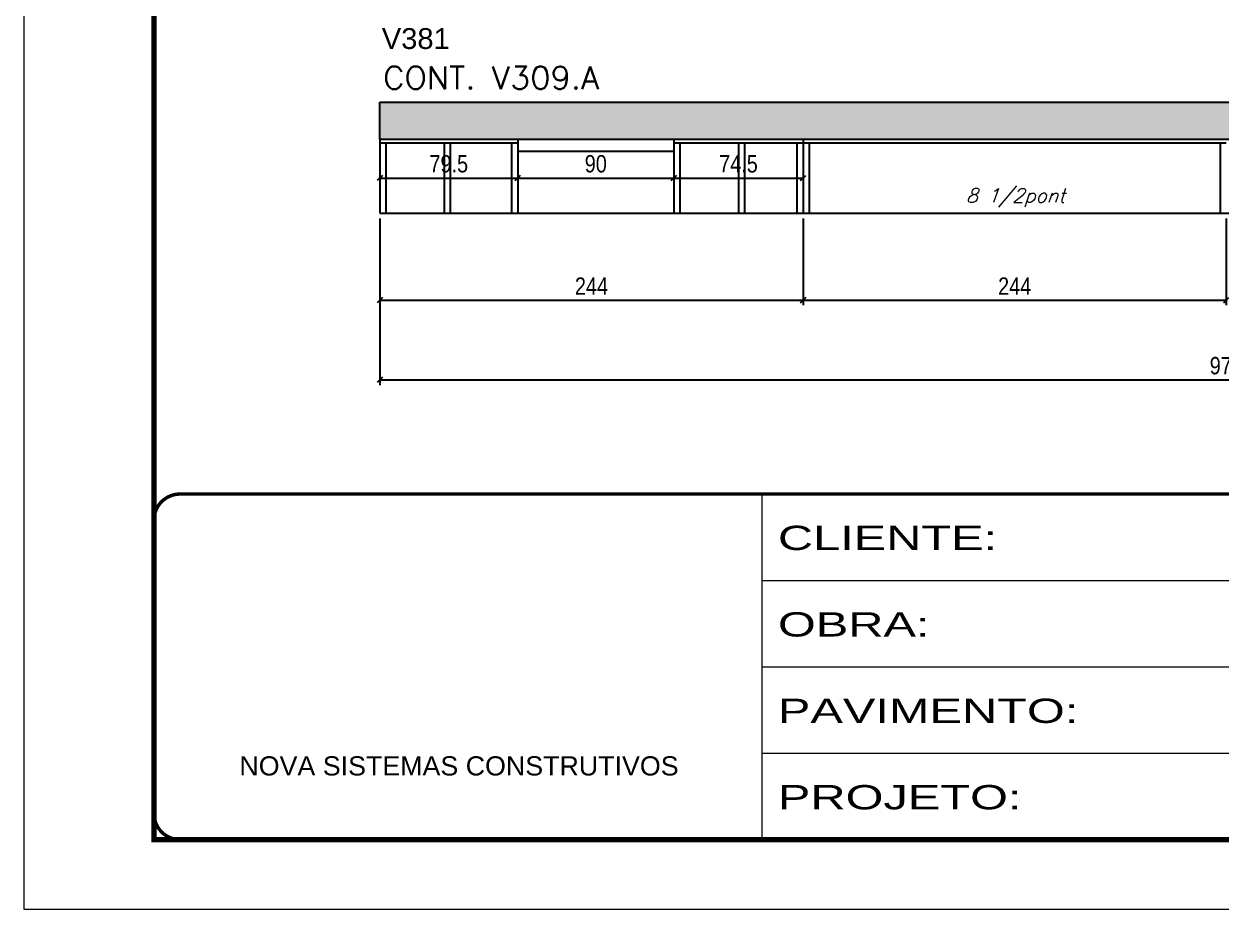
# Model space of a CAD drawing. Extents: x 137137 to 143418, y 10464 to 34486.
# Drawn here: x 141906 to 142596, y 26544 to 27055 of the extents above; entities that cross this region are included whole.
import ezdxf

# ---------------------------------------------------------------- set-up
doc = ezdxf.new("R2010")
doc.units = 0
doc.linetypes.add('CONTINUO', pattern=[0])
doc.linetypes.add('DASHED', pattern=[0.75, 0.5, -0.25])
for name, color, linetype in [('5', 5, 'Continuous'), ('COTA', 241, 'Continuous'), ('Painéis', 200, 'Continuous'), ('SARR_2.2x7', 40, 'Continuous'), ('SARR_3.5x7', 81, 'Continuous'), ('texto', 7, 'Continuous')]:
    doc.layers.add(name, color=color, linetype=linetype)
for name, color, linetype, lineweight in [('Folhas', 255, 'Continuous', 9), ('SARRAFO DE PRESSAO', 251, 'DASHED', 9), ('Texto Seção', 7, 'Continuous', 15)]:
    doc.layers.add(name, color=color, linetype=linetype, lineweight=lineweight)
doc.styles.add('ARIAL', font='arial.ttf')
doc.styles.add('COTA TECNICA', font='techl___.ttf', dxfattribs={"height": 10})
doc.styles.add('REGUA-120', font='ROMANS.shx', dxfattribs={"height": 15})
doc.styles.add('Romans', font='romans.shx')
doc.styles.get("Standard").update_dxf_attribs({"font": 'arial.ttf'})
doc.styles.add('Tecnologia', font='')
doc.styles.get('Tecnologia').set_extended_font_data('Forgotten Futurist')
doc.dimstyles.new('PAINEL', dxfattribs={"dimtxt": 10, "dimasz": 3, "dimexe": 3, "dimexo": 3, "dimgap": 3, "dimtad": 1, "dimdec": 1, "dimzin": 12, "dimdsep": 46, "dimtxsty": 'COTA TECNICA', "dimblk1": 'OBLIQUE', "dimblk2": 'OBLIQUE', "dimsah": 1, "dimcen": 0.9, "dimclrd": 4, "dimclre": 4, "dimclrt": 240, "dimadec": 1, "dimazin": 3, "dimtfac": 1, "dimtdec": 1, "dimtmove": 0, "dimatfit": 3, "dimfxl": 1, "dimtolj": 1, "dimtzin": 12, "dimarcsym": 0})

# ---------------------------------------------------------------- blocks, each defined once
blk = doc.blocks.new('9999999999')
at = {"color": 30, "linetype": 'CONTINUO'}
for p, q in [((98564.56, 34230.21), (98564.56, 34429.45)), ((98564.56, 34379.64), (99583.98, 34379.64)), ((98564.56, 34329.83), (99487.98, 34329.83)), ((98564.56, 34280.02), (99487.98, 34280.02))]:
    blk.add_line(p, q, dxfattribs=at)
at = {"color": 30, "linetype": 'CONTINUO', "const_width": 2}
blk.add_lwpolyline([(99583.98, 34230.21), (99583.98, 34414.45, 0.414214), (99568.98, 34429.45), (98228.98, 34429.45, 0.414214), (98213.98, 34414.45), (98213.98, 34245.21, 0.414214), (98228.98, 34230.21), (99583.98, 34230.21)], format="xyb", dxfattribs=at)
at = {"layer": 'Folhas'}
blk.add_lwpolyline([(98138.98, 34190.21), (99623.98, 34190.21), (99623.98, 35240.21), (98138.98, 35240.21)], close=True, dxfattribs=at)
at = {"layer": 'Folhas', "color": 30, "const_width": 3}
blk.add_lwpolyline([(98213.98, 34230.21), (99583.98, 34230.21), (99583.98, 35200.21), (98213.98, 35200.21)], close=True, dxfattribs=at)
at = {"color": 7, "linetype": 'Continuous', "ltscale": 5, "style": 'ARIAL'}
blk.add_text('NOVA SISTEMAS CONSTRUTIVOS', height=11.0592, dxfattribs=at).set_placement((98263.19, 34267.21))
at = {"layer": 'Folhas', "color": 7, "style": 'Tecnologia', "width": 1.5}
for s, p in [('CLIENTE:', (98573.65, 34397.17)), ('OBRA:', (98573.65, 34347.31)), ('PAVIMENTO:', (98573.65, 34297.5)), ('PROJETO:', (98573.65, 34247.69))]:
    blk.add_text(s, height=14, dxfattribs=at).set_placement(p)
blk = doc.blocks.new('_Oblique')
at = {"color": 0, "linetype": 'ByBlock', "lineweight": -2}
blk.add_line((-0.5, -0.5), (0.5, 0.5), dxfattribs=at)
blk = doc.blocks.new('*D1189')
at = {"layer": 'COTA', "color": 4, "lineweight": -2, "ltscale": 25, "transparency": 16777216}
for p, q in [((142110.96, 26942.42), (142110.96, 26892.36)), ((142354.96, 26942.42), (142354.96, 26892.36)), ((142110.96, 26895.36), (142354.96, 26895.36))]:
    blk.add_line(p, q, dxfattribs=at)
at = {"layer": 'Defpoints', "color": 0, "ltscale": 25, "transparency": 16777216}
for p in [(142110.96, 26945.42), (142354.96, 26945.42), (142354.96, 26895.36)]:
    blk.add_point(p, dxfattribs=at)
at = {"layer": 'COTA', "color": 4, "lineweight": -2, "ltscale": 25, "transparency": 16777216, "xscale": 3, "yscale": 3, "zscale": 3, "rotation": 180}
blk.add_blockref('_Oblique', (142110.96, 26895.36), dxfattribs=at)
at = {"layer": 'COTA', "color": 4, "lineweight": -2, "ltscale": 25, "transparency": 16777216, "xscale": 3, "yscale": 3, "zscale": 3}
blk.add_blockref('_Oblique', (142354.96, 26895.36), dxfattribs=at)
at = {"layer": 'COTA', "color": 240, "ltscale": 25, "transparency": 16777216, "insert": (142232.96, 26903.43), "char_height": 10, "attachment_point": 5, "style": 'COTA TECNICA'}
blk.add_mtext('\\A1;244', dxfattribs=at)
blk = doc.blocks.new('*D1190')
at = {"layer": 'COTA', "color": 4, "lineweight": -2, "ltscale": 25, "transparency": 16777216}
for p, q in [((142354.96, 26942.42), (142354.96, 26892.36)), ((142598.96, 26942.42), (142598.96, 26892.36)), ((142354.96, 26895.36), (142598.96, 26895.36))]:
    blk.add_line(p, q, dxfattribs=at)
at = {"layer": 'Defpoints', "color": 0, "ltscale": 25, "transparency": 16777216}
for p in [(142354.96, 26945.42), (142598.96, 26945.42), (142598.96, 26895.36)]:
    blk.add_point(p, dxfattribs=at)
at = {"layer": 'COTA', "color": 4, "lineweight": -2, "ltscale": 25, "transparency": 16777216, "xscale": 3, "yscale": 3, "zscale": 3, "rotation": 180}
blk.add_blockref('_Oblique', (142354.96, 26895.36), dxfattribs=at)
at = {"layer": 'COTA', "color": 4, "lineweight": -2, "ltscale": 25, "transparency": 16777216, "xscale": 3, "yscale": 3, "zscale": 3}
blk.add_blockref('_Oblique', (142598.96, 26895.36), dxfattribs=at)
at = {"layer": 'COTA', "color": 240, "ltscale": 25, "transparency": 16777216, "insert": (142476.96, 26903.43), "char_height": 10, "attachment_point": 5, "style": 'COTA TECNICA'}
blk.add_mtext('\\A1;244', dxfattribs=at)
blk = doc.blocks.new('*D1193')
at = {"layer": 'COTA', "color": 4, "lineweight": -2, "ltscale": 25, "transparency": 16777216}
for p, q in [((142110.96, 26985.22), (142110.96, 26962.75)), ((142190.46, 26985.22), (142190.46, 26962.75)), ((142110.96, 26965.75), (142190.46, 26965.75))]:
    blk.add_line(p, q, dxfattribs=at)
at = {"layer": 'Defpoints', "color": 0, "ltscale": 25, "transparency": 16777216}
for p in [(142110.96, 26988.22), (142190.46, 26988.22), (142190.46, 26965.75)]:
    blk.add_point(p, dxfattribs=at)
at = {"layer": 'COTA', "color": 4, "lineweight": -2, "ltscale": 25, "transparency": 16777216, "xscale": 3, "yscale": 3, "zscale": 3, "rotation": 180}
blk.add_blockref('_Oblique', (142110.96, 26965.75), dxfattribs=at)
at = {"layer": 'COTA', "color": 4, "lineweight": -2, "ltscale": 25, "transparency": 16777216, "xscale": 3, "yscale": 3, "zscale": 3}
blk.add_blockref('_Oblique', (142190.46, 26965.75), dxfattribs=at)
at = {"layer": 'COTA', "color": 240, "ltscale": 25, "transparency": 16777216, "insert": (142150.71, 26973.89), "char_height": 10, "attachment_point": 5, "style": 'COTA TECNICA'}
blk.add_mtext('\\A1;79.5', dxfattribs=at)
blk = doc.blocks.new('*D1194')
at = {"layer": 'COTA', "color": 4, "lineweight": -2, "ltscale": 25, "transparency": 16777216}
for p, q in [((142190.46, 26985.22), (142190.46, 26962.75)), ((142280.46, 26985.22), (142280.46, 26962.75)), ((142190.46, 26965.75), (142280.46, 26965.75))]:
    blk.add_line(p, q, dxfattribs=at)
at = {"layer": 'Defpoints', "color": 0, "ltscale": 25, "transparency": 16777216}
for p in [(142190.46, 26988.22), (142280.46, 26988.22), (142280.46, 26965.75)]:
    blk.add_point(p, dxfattribs=at)
at = {"layer": 'COTA', "color": 4, "lineweight": -2, "ltscale": 25, "transparency": 16777216, "xscale": 3, "yscale": 3, "zscale": 3, "rotation": 180}
blk.add_blockref('_Oblique', (142190.46, 26965.75), dxfattribs=at)
at = {"layer": 'COTA', "color": 4, "lineweight": -2, "ltscale": 25, "transparency": 16777216, "xscale": 3, "yscale": 3, "zscale": 3}
blk.add_blockref('_Oblique', (142280.46, 26965.75), dxfattribs=at)
at = {"layer": 'COTA', "color": 240, "ltscale": 25, "transparency": 16777216, "insert": (142235.46, 26973.89), "char_height": 10, "attachment_point": 5, "style": 'COTA TECNICA'}
blk.add_mtext('\\A1;90', dxfattribs=at)
blk = doc.blocks.new('*D1195')
at = {"layer": 'COTA', "color": 4, "lineweight": -2, "ltscale": 25, "transparency": 16777216}
for p, q in [((142280.46, 26985.22), (142280.46, 26962.75)), ((142354.96, 26985.22), (142354.96, 26962.75)), ((142280.46, 26965.75), (142354.96, 26965.75))]:
    blk.add_line(p, q, dxfattribs=at)
at = {"layer": 'Defpoints', "color": 0, "ltscale": 25, "transparency": 16777216}
for p in [(142280.46, 26988.22), (142354.96, 26988.22), (142354.96, 26965.75)]:
    blk.add_point(p, dxfattribs=at)
at = {"layer": 'COTA', "color": 4, "lineweight": -2, "ltscale": 25, "transparency": 16777216, "xscale": 3, "yscale": 3, "zscale": 3, "rotation": 180}
blk.add_blockref('_Oblique', (142280.46, 26965.75), dxfattribs=at)
at = {"layer": 'COTA', "color": 4, "lineweight": -2, "ltscale": 25, "transparency": 16777216, "xscale": 3, "yscale": 3, "zscale": 3}
blk.add_blockref('_Oblique', (142354.96, 26965.75), dxfattribs=at)
at = {"layer": 'COTA', "color": 240, "ltscale": 25, "transparency": 16777216, "insert": (142317.71, 26973.86), "char_height": 10, "attachment_point": 5, "style": 'COTA TECNICA'}
blk.add_mtext('\\A1;74.5', dxfattribs=at)
blk = doc.blocks.new('*D2352')
at = {"layer": 'COTA', "color": 4, "lineweight": -2, "ltscale": 25, "transparency": 16777216}
for p, q in [((142110.96, 26942.42), (142110.96, 26846.37)), ((143086.96, 26942.42), (143086.96, 26846.37)), ((142110.96, 26849.37), (143086.96, 26849.37))]:
    blk.add_line(p, q, dxfattribs=at)
at = {"layer": 'Defpoints', "color": 0, "ltscale": 25, "transparency": 16777216}
for p in [(142110.96, 26945.42), (143086.96, 26945.42), (143086.96, 26849.37)]:
    blk.add_point(p, dxfattribs=at)
at = {"layer": 'COTA', "color": 4, "lineweight": -2, "ltscale": 25, "transparency": 16777216, "xscale": 3, "yscale": 3, "zscale": 3, "rotation": 180}
blk.add_blockref('_Oblique', (142110.96, 26849.37), dxfattribs=at)
at = {"layer": 'COTA', "color": 4, "lineweight": -2, "ltscale": 25, "transparency": 16777216, "xscale": 3, "yscale": 3, "zscale": 3}
blk.add_blockref('_Oblique', (143086.96, 26849.37), dxfattribs=at)
at = {"layer": 'COTA', "color": 240, "ltscale": 25, "transparency": 16777216, "insert": (142598.96, 26857.51), "char_height": 10, "attachment_point": 5, "style": 'COTA TECNICA'}
blk.add_mtext('\\A1;976', dxfattribs=at)

msp = doc.modelspace()

# ---------------------------------------------------------------- hatches: boundary and pattern name
at = {"layer": 'COTA', "ltscale": 25}
h = msp.add_hatch(dxfattribs=at)
h.set_pattern_fill('AR-CONC', color=256, scale=0.03)
h.set_pattern_definition([(50, (1585, 0), (5.46554007, -0.47817257), [0.5715, -6.2865]), (355, (1585, 0), (-1.05730264, 5.73170536), [0.4572, -5.02921753]), (100.4514447, (1585.4555, -0.04), (4.40823741, 5.25353256), [0.48570026, -5.34270734]), (46.1842, (1585, 1.524), (8.13237123, -1.26126984), [0.85725, -9.42975]), (96.6355576, (1585.678, 1.419), (7.122124, 7.42278374), [0.7285507, -8.01406824]), (351.184151, (1585, 1.524), (7.122124, 7.42278374), [0.685799, -7.54379196]), (21, (1585.762, 1.143), (4.54843174, -3.06795595), [0.5715, -6.2865]), (326, (1585.762, 1.143), (1.85406085, 5.52563898), [0.4572, -5.0292]), (71.451445, (1586.141, 0.8873), (6.40249258, 2.45768307), [0.48570026, -5.34269813]), (37.5, (1585, 0), (0.092658098, 2.536651166), [0, -4.96824, 0, -5.1054, 0, -5.04825]), (7.5, (1585, 0), (2.004589875, 3.005417245), [0, -2.91084, 0, -4.85394, 0, -1.92405]), (327.5, (1583.3007, 0), (4.067717855, -0.17186232), [0, -1.905, 0, -5.9436, 0, -7.8867]), (317.5, (1582.5387, 0), (4.44387544, 0.76279473), [0, -2.4765, 0, -3.94716, 0, -5.6007])])
h.paths.add_polyline_path([(143086.96, 27009.42), (143030.46, 27009.42), (142940.46, 27009.42), (142280.46, 27009.42), (142190.46, 27009.42), (142110.96, 27009.42), (142110.96, 26988.22), (142190.46, 26988.22), (142280.46, 26988.22), (142940.46, 26988.22), (143030.46, 26988.22), (143086.96, 26988.22)])

# ---------------------------------------------------------------- linework, layer by layer
for p, q in [((142110.96, 27009.42), (142190.46, 27009.42)), ((142110.96, 26988.22), (142110.96, 27009.42)), ((142190.46, 27009.42), (142280.46, 27009.42)), ((142280.46, 27009.42), (142940.46, 27009.42))]:
    msp.add_line(p, q, dxfattribs=at)
at = {"layer": 'Painéis'}
for p, q in [((142110.96, 26988.22), (142190.46, 26988.22)), ((142190.46, 26988.22), (142280.46, 26988.22)), ((142280.46, 26988.22), (142940.46, 26988.22)), ((142110.96, 26945.42), (142190.46, 26945.42)), ((142190.46, 26945.42), (142280.46, 26945.42)), ((142280.46, 26945.42), (142940.46, 26945.42))]:
    msp.add_line(p, q, dxfattribs=at)
at = {"layer": 'Painéis', "ltscale": 25}
for p, q in [((142110.96, 26988.22), (142110.96, 26945.42)), ((142354.96, 26988.22), (142354.96, 26945.42))]:
    msp.add_line(p, q, dxfattribs=at)
at = {"layer": 'SARR_2.2x7', "linetype": 'Continuous'}
for p, q in [((142110.96, 26986.02), (142190.46, 26986.02)), ((142280.46, 26986.02), (142354.96, 26986.02)), ((142354.96, 26986.02), (142598.96, 26986.02)), ((142190.46, 26981.22), (142280.46, 26981.22))]:
    msp.add_line(p, q, dxfattribs=at)
at = {"layer": 'SARR_3.5x7'}
for p, q in [((142114.46, 26986.02), (142114.46, 26945.42)), ((142147.96, 26986.02), (142147.96, 26945.42)), ((142151.46, 26986.02), (142151.46, 26945.42)), ((142186.96, 26986.02), (142186.96, 26945.42)), ((142190.46, 26988.22), (142190.46, 26945.42)), ((142280.46, 26988.22), (142280.46, 26945.42)), ((142283.96, 26986.02), (142283.96, 26945.42)), ((142317.79, 26986.02), (142317.79, 26945.42)), ((142321.29, 26986.02), (142321.29, 26945.42)), ((142351.46, 26986.02), (142351.46, 26945.42)), ((142358.46, 26986.02), (142358.46, 26945.42)), ((142595.46, 26986.02), (142595.46, 26945.42))]:
    msp.add_line(p, q, dxfattribs=at)

# ---------------------------------------------------------------- block references
at = {"layer": 'SARRAFO DE PRESSAO', "color": 6, "linetype": 'ByBlock'}
msp.add_blockref('9999999999', (43766.81, -7645.88), dxfattribs=at)

# ---------------------------------------------------------------- texts
at = {"layer": '5', "linetype": 'Continuous'}
msp.add_text('V381', height=12, rotation=359.99996, dxfattribs=at).set_placement((142112.11, 27040.14))
at = {"layer": 'texto', "color": 2, "insert": (142477.35, 26954.3), "char_height": 8, "attachment_point": 5, "style": 'Romans'}
msp.add_mtext('{\\Q19;\\C256;8 1/2pont}', dxfattribs=at)
at = {"layer": 'Texto Seção', "style": 'REGUA-120', "width": 1.05}
msp.add_text('CONT. V309.A', height=13, dxfattribs=at).set_placement((142112.87, 27017.04))

# ---------------------------------------------------------------- dimensions: what is measured, and where the dimension line sits
at = {"layer": 'COTA', "ltscale": 25}
for base, p1, p2, picture, middle in [((142190.46, 26965.75), (142110.96, 26988.22), (142190.46, 26988.22), '*D1193', (142150.71, 26973.89)), ((143086.96, 26849.37), (142110.96, 26945.42), (143086.96, 26945.42), '*D2352', (142598.96, 26857.51))]:
    dim = msp.add_linear_dim(base=base, p1=p1, p2=p2, dimstyle='PAINEL', dxfattribs=at)
    dim.commit()
    dim.dimension.update_dxf_attribs({"geometry": picture, "text_midpoint": middle})
for base, p1, p2, picture, middle in [((142280.46, 26965.75), (142190.46, 26988.22), (142280.46, 26988.22), '*D1194', (142235.46, 26973.89)), ((142354.96, 26965.75), (142280.46, 26988.22), (142354.96, 26988.22), '*D1195', (142317.71, 26973.86)), ((142354.96, 26895.36), (142110.96, 26945.42), (142354.96, 26945.42), '*D1189', (142232.96, 26903.43)), ((142598.96, 26895.36), (142354.96, 26945.42), (142598.96, 26945.42), '*D1190', (142476.96, 26903.43))]:
    dim = msp.add_linear_dim(base=base, p1=p1, p2=p2, dimstyle='PAINEL', override={"dimtmove": 1}, dxfattribs=at)
    dim.commit()
    dim.dimension.update_dxf_attribs({"geometry": picture, "text_midpoint": middle})

doc.saveas('drawing.dxf')
